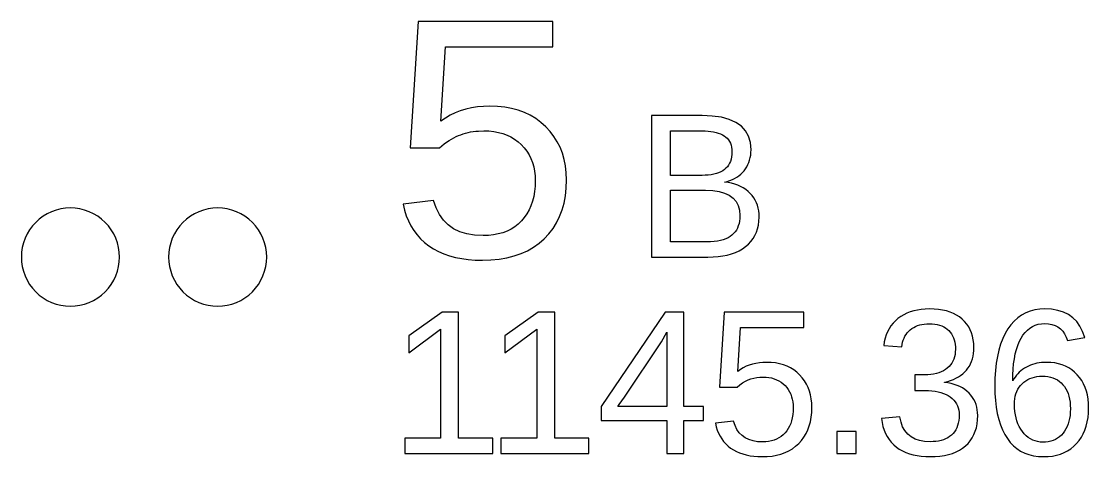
# Model space of a CAD drawing. Header units: metres. Extents: x -61 to 817, y 39 to 684.
# Drawn here: x -13.07 to 8.68, y 548.99 to 557.86 of the extents above; entities that cross this region are included whole.
import ezdxf

# ---------------------------------------------------------------- set-up
doc = ezdxf.new("R2010")
doc.units = ezdxf.units.M

msp = doc.modelspace()

# ---------------------------------------------------------------- linework, layer by layer
for p, q in [((-4.988, 557.856), (-5.149, 555.282)), ((-2.243, 557.856), (-4.988, 557.856)), ((-2.243, 557.335), (-2.243, 557.856)), ((-4.522, 555.822), (-4.429, 557.335)), ((-4.429, 557.335), (-2.243, 557.335)), ((-3.6532, 556.124), (-3.7787, 556.113)), ((-3.523, 556.128), (-3.6532, 556.124)), ((-3.3681, 556.123), (-3.523, 556.128)), ((-3.2203, 556.107), (-3.3681, 556.123)), ((-4.3337, 555.943), (-4.4302, 555.886)), ((-4.2323, 555.992), (-4.3337, 555.943)), ((-4.1261, 556.034), (-4.2323, 555.992)), ((-4.0151, 556.068), (-4.1261, 556.034)), ((-3.8993, 556.094), (-4.0151, 556.068)), ((-3.7787, 556.113), (-3.8993, 556.094)), ((-3.0797, 556.082), (-3.2203, 556.107)), ((-2.9463, 556.046), (-3.0797, 556.082)), ((-2.8199, 555.999), (-2.9463, 556.046)), ((-2.7007, 555.943), (-2.8199, 555.999)), ((-2.5887, 555.876), (-2.7007, 555.943)), ((0.799, 555.936), (-0.233, 555.936)), ((-0.233, 555.936), (-0.233, 553.056)), ((1.0087, 555.927), (0.799, 555.936)), ((1.1937, 555.902), (1.0087, 555.927)), ((-4.4302, 555.886), (-4.522, 555.822)), ((-2.4838, 555.798), (-2.5887, 555.876)), ((-2.386, 555.711), (-2.4838, 555.798)), ((-2.297, 555.615), (-2.386, 555.711)), ((1.354, 555.859), (1.1937, 555.902)), ((1.4897, 555.799), (1.354, 555.859)), ((1.6007, 555.722), (1.4897, 555.799)), ((1.687, 555.628), (1.6007, 555.722)), ((-4.3082, 555.457), (-4.2601, 555.484)), ((-4.2601, 555.484), (-4.212, 555.508)), ((-4.212, 555.508), (-4.164, 555.529)), ((-4.164, 555.529), (-4.116, 555.548)), ((-4.116, 555.548), (-4.0673, 555.565)), ((-4.0673, 555.565), (-4.0178, 555.579)), ((-4.0178, 555.579), (-3.9675, 555.592)), ((-3.9675, 555.592), (-3.9163, 555.603)), ((-3.9163, 555.603), (-3.8643, 555.611)), ((-3.8643, 555.611), (-3.8115, 555.618)), ((-3.8115, 555.618), (-3.7578, 555.623)), ((-3.7578, 555.623), (-3.648, 555.627)), ((-3.648, 555.627), (-3.5433, 555.624)), ((-3.5433, 555.624), (-3.4436, 555.613)), ((-3.4436, 555.613), (-3.3487, 555.596)), ((-3.3487, 555.596), (-3.2588, 555.572)), ((-3.2588, 555.572), (-3.1738, 555.541)), ((-3.1738, 555.541), (-3.0937, 555.503)), ((-3.0937, 555.503), (-3.0186, 555.458)), ((-2.2185, 555.514), (-2.297, 555.615)), ((-2.1504, 555.406), (-2.2185, 555.514)), ((0.155, 554.72), (0.155, 555.625)), ((0.155, 555.625), (0.799, 555.625)), ((0.799, 555.625), (0.8631, 555.624)), ((0.8631, 555.624), (0.9237, 555.62)), ((0.9237, 555.62), (0.9808, 555.614)), ((0.9808, 555.614), (1.0345, 555.605)), ((1.0345, 555.605), (1.0847, 555.594)), ((1.0847, 555.594), (1.1315, 555.581)), ((1.1315, 555.581), (1.1748, 555.564)), ((1.1748, 555.564), (1.2146, 555.546)), ((1.2146, 555.546), (1.251, 555.525)), ((1.251, 555.525), (1.284, 555.501)), ((1.284, 555.501), (1.3131, 555.474)), ((1.3131, 555.474), (1.3382, 555.444)), ((1.7487, 555.516), (1.687, 555.628)), ((1.7857, 555.388), (1.7487, 555.516)), ((-5.149, 555.282), (-4.549, 555.282)), ((-4.549, 555.282), (-4.5008, 555.322)), ((-4.5008, 555.322), (-4.4526, 555.36)), ((-4.4526, 555.36), (-4.4044, 555.395)), ((-4.4044, 555.395), (-4.3563, 555.427)), ((-4.3563, 555.427), (-4.3082, 555.457)), ((-3.0186, 555.458), (-2.9483, 555.406)), ((-2.9483, 555.406), (-2.883, 555.347)), ((-2.883, 555.347), (-2.8234, 555.283)), ((-2.8234, 555.283), (-2.7708, 555.214)), ((-2.0928, 555.291), (-2.1504, 555.406)), ((-2.0457, 555.171), (-2.0928, 555.291)), ((1.3382, 555.444), (1.3596, 555.411)), ((1.3596, 555.411), (1.377, 555.374)), ((1.377, 555.374), (1.3906, 555.334)), ((1.3906, 555.334), (1.4003, 555.291)), ((1.4003, 555.291), (1.4061, 555.245)), ((1.798, 555.242), (1.7857, 555.388)), ((-2.7708, 555.214), (-2.7252, 555.141)), ((-2.7252, 555.141), (-2.6866, 555.064)), ((-2.6866, 555.064), (-2.6551, 554.982)), ((-2.0091, 555.044), (-2.0457, 555.171)), ((-1.9829, 554.911), (-2.0091, 555.044)), ((1.3911, 555.048), (1.378, 555.005)), ((1.4005, 555.094), (1.3911, 555.048)), ((1.4061, 555.143), (1.4005, 555.094)), ((1.4061, 555.245), (1.408, 555.195)), ((1.408, 555.195), (1.4061, 555.143)), ((1.7702, 555.032), (1.7824, 555.082)), ((1.7824, 555.082), (1.7911, 555.133)), ((1.7911, 555.133), (1.7963, 555.187)), ((1.7963, 555.187), (1.798, 555.242)), ((-2.6551, 554.982), (-2.6305, 554.896)), ((-2.6305, 554.896), (-2.613, 554.806)), ((-1.9672, 554.772), (-1.9829, 554.911)), ((1.256, 554.836), (1.2206, 554.812)), ((1.2879, 554.864), (1.256, 554.836)), ((1.3161, 554.894), (1.2879, 554.864)), ((1.3405, 554.928), (1.3161, 554.894)), ((1.3611, 554.965), (1.3405, 554.928)), ((1.378, 555.005), (1.3611, 554.965)), ((1.657, 554.815), (1.6866, 554.854)), ((1.6866, 554.854), (1.7127, 554.896)), ((1.7127, 554.896), (1.7353, 554.939)), ((1.7353, 554.939), (1.7545, 554.985)), ((1.7545, 554.985), (1.7702, 555.032)), ((-2.613, 554.806), (-2.6025, 554.712)), ((-2.6025, 554.712), (-2.599, 554.613)), ((-2.599, 554.613), (-2.6025, 554.5)), ((-1.9676, 554.462), (-1.962, 554.627)), ((-1.962, 554.627), (-1.9672, 554.772)), ((0.799, 554.72), (0.155, 554.72)), ((0.8651, 554.721), (0.799, 554.72)), ((0.9274, 554.726), (0.8651, 554.721)), ((0.9858, 554.733), (0.9274, 554.726)), ((1.0404, 554.743), (0.9858, 554.733)), ((1.0912, 554.756), (1.0404, 554.743)), ((1.1381, 554.772), (1.0912, 554.756)), ((1.1813, 554.79), (1.1381, 554.772)), ((1.2206, 554.812), (1.1813, 554.79)), ((1.3147, 554.598), (1.3675, 554.616)), ((1.3675, 554.616), (1.4175, 554.636)), ((1.4175, 554.636), (1.4646, 554.659)), ((1.4646, 554.659), (1.5088, 554.684)), ((1.5088, 554.684), (1.5501, 554.713)), ((1.5501, 554.713), (1.5886, 554.744)), ((1.5886, 554.744), (1.6242, 554.778)), ((1.6242, 554.778), (1.657, 554.815)), ((-2.6129, 554.392), (-2.6303, 554.29)), ((-2.6025, 554.5), (-2.6129, 554.392)), ((-1.9844, 554.305), (-1.9676, 554.462)), ((0.155, 553.367), (0.155, 554.417)), ((0.155, 554.417), (0.869, 554.417)), ((0.869, 554.417), (1.0164, 554.411)), ((1.0164, 554.411), (1.1464, 554.392)), ((1.1464, 554.392), (1.259, 554.36)), ((1.259, 554.584), (1.3147, 554.598)), ((1.3322, 554.573), (1.259, 554.584)), ((1.4016, 554.558), (1.3322, 554.573)), ((1.4671, 554.54), (1.4016, 554.558)), ((1.5289, 554.518), (1.4671, 554.54)), ((1.5868, 554.492), (1.5289, 554.518)), ((1.6408, 554.463), (1.5868, 554.492)), ((1.691, 554.429), (1.6408, 554.463)), ((1.7374, 554.393), (1.691, 554.429)), ((1.78, 554.352), (1.7374, 554.393)), ((-4.67, 554.205), (-5.29, 554.133)), ((-4.6188, 554.056), (-4.67, 554.205)), ((-2.6547, 554.193), (-2.686, 554.102)), ((-2.6303, 554.29), (-2.6547, 554.193)), ((-2.0124, 554.156), (-1.9844, 554.305)), ((1.259, 554.36), (1.3543, 554.315)), ((1.3543, 554.315), (1.4324, 554.258)), ((1.4324, 554.258), (1.493, 554.188)), ((1.493, 554.188), (1.5364, 554.105)), ((1.8184, 554.309), (1.78, 554.352)), ((1.8523, 554.263), (1.8184, 554.309)), ((1.8817, 554.214), (1.8523, 554.263)), ((1.9065, 554.163), (1.8817, 554.214)), ((-12.4536, 553.98), (-12.5423, 553.938)), ((-12.3612, 554.013), (-12.4536, 553.98)), ((-12.266, 554.037), (-12.3612, 554.013)), ((-12.169, 554.051), (-12.266, 554.037)), ((-12.071, 554.056), (-12.169, 554.051)), ((-11.9729, 554.051), (-12.071, 554.056)), ((-11.8759, 554.037), (-11.9729, 554.051)), ((-11.7807, 554.013), (-11.8759, 554.037)), ((-11.6883, 553.98), (-11.7807, 554.013)), ((-11.5995, 553.938), (-11.6883, 553.98)), ((-9.4536, 553.98), (-9.5424, 553.938)), ((-9.3613, 554.013), (-9.4536, 553.98)), ((-9.266, 554.037), (-9.3613, 554.013)), ((-9.169, 554.051), (-9.266, 554.037)), ((-9.0709, 554.056), (-9.169, 554.051)), ((-8.973, 554.051), (-9.0709, 554.056)), ((-8.8759, 554.037), (-8.973, 554.051)), ((-8.7807, 554.013), (-8.8759, 554.037)), ((-8.6883, 553.98), (-8.7807, 554.013)), ((-8.5996, 553.938), (-8.6883, 553.98)), ((-5.29, 554.133), (-5.2618, 554.013)), ((-5.2618, 554.013), (-5.2261, 553.899)), ((-4.5524, 553.924), (-4.6188, 554.056)), ((-2.7243, 554.016), (-2.7696, 553.936)), ((-2.686, 554.102), (-2.7243, 554.016)), ((-2.1021, 553.881), (-2.0516, 554.015)), ((-2.0516, 554.015), (-2.0124, 554.156)), ((1.5364, 554.105), (1.5624, 554.01)), ((1.5624, 554.01), (1.571, 553.902)), ((1.9269, 554.11), (1.9065, 554.163)), ((1.9427, 554.054), (1.9269, 554.11)), ((1.954, 553.996), (1.9427, 554.054)), ((1.9608, 553.935), (1.954, 553.996)), ((-12.778, 553.763), (-12.844, 553.69)), ((-12.7053, 553.829), (-12.778, 553.763)), ((-12.6265, 553.887), (-12.7053, 553.829)), ((-12.5423, 553.938), (-12.6265, 553.887)), ((-11.5154, 553.887), (-11.5995, 553.938)), ((-11.4366, 553.829), (-11.5154, 553.887)), ((-11.3638, 553.763), (-11.4366, 553.829)), ((-11.2979, 553.69), (-11.3638, 553.763)), ((-9.7781, 553.763), (-9.844, 553.69)), ((-9.7053, 553.829), (-9.7781, 553.763)), ((-9.6265, 553.887), (-9.7053, 553.829)), ((-9.5424, 553.938), (-9.6265, 553.887)), ((-8.5154, 553.887), (-8.5996, 553.938)), ((-8.4366, 553.829), (-8.5154, 553.887)), ((-8.3639, 553.763), (-8.4366, 553.829)), ((-8.2979, 553.69), (-8.3639, 553.763)), ((-5.2261, 553.899), (-5.1829, 553.792)), ((-5.1829, 553.792), (-5.1321, 553.691)), ((-4.4709, 553.809), (-4.5524, 553.924)), ((-4.3741, 553.713), (-4.4709, 553.809)), ((-2.881, 553.792), (-2.9463, 553.729)), ((-2.8218, 553.861), (-2.881, 553.792)), ((-2.7696, 553.936), (-2.8218, 553.861)), ((-2.2366, 553.639), (-2.1637, 553.756)), ((-2.1637, 553.756), (-2.1021, 553.881)), ((1.5531, 553.739), (1.5392, 553.691)), ((1.5631, 553.79), (1.5531, 553.739)), ((1.569, 553.844), (1.5631, 553.79)), ((1.571, 553.902), (1.569, 553.844)), ((1.9494, 553.709), (1.9596, 553.788)), ((1.9596, 553.788), (1.963, 553.872)), ((1.963, 553.872), (1.9608, 553.935)), ((-12.9529, 553.527), (-12.9948, 553.439)), ((-12.9024, 553.612), (-12.9529, 553.527)), ((-12.844, 553.69), (-12.9024, 553.612)), ((-11.2395, 553.612), (-11.2979, 553.69)), ((-11.189, 553.527), (-11.2395, 553.612)), ((-11.1471, 553.439), (-11.189, 553.527)), ((-9.9529, 553.527), (-9.9948, 553.439)), ((-9.9024, 553.612), (-9.9529, 553.527)), ((-9.844, 553.69), (-9.9024, 553.612)), ((-8.2395, 553.612), (-8.2979, 553.69)), ((-8.189, 553.527), (-8.2395, 553.612)), ((-8.1471, 553.439), (-8.189, 553.527)), ((-5.1321, 553.691), (-5.0739, 553.597)), ((-5.0739, 553.597), (-5.0082, 553.509)), ((-4.2621, 553.634), (-4.3741, 553.713)), ((-4.1349, 553.572), (-4.2621, 553.634)), ((-3.9924, 553.528), (-4.1349, 553.572)), ((-3.8348, 553.502), (-3.9924, 553.528)), ((-3.3534, 553.526), (-3.4509, 553.508)), ((-3.2613, 553.552), (-3.3534, 553.526)), ((-3.1745, 553.585), (-3.2613, 553.552)), ((-3.0931, 553.626), (-3.1745, 553.585)), ((-3.017, 553.674), (-3.0931, 553.626)), ((-2.9463, 553.729), (-3.017, 553.674)), ((-2.416, 553.429), (-2.3207, 553.53)), ((-2.3207, 553.53), (-2.2366, 553.639)), ((1.4438, 553.533), (1.41, 553.501)), ((1.4736, 553.567), (1.4438, 553.533)), ((1.4995, 553.606), (1.4736, 553.567)), ((1.5213, 553.647), (1.4995, 553.606)), ((1.5392, 553.691), (1.5213, 553.647)), ((1.8778, 553.496), (1.9085, 553.563)), ((1.9085, 553.563), (1.9324, 553.634)), ((1.9324, 553.634), (1.9494, 553.709)), ((-13.0279, 553.346), (-13.0517, 553.251)), ((-12.9948, 553.439), (-13.0279, 553.346)), ((-11.114, 553.346), (-11.1471, 553.439)), ((-11.0902, 553.251), (-11.114, 553.346)), ((-10.0279, 553.346), (-10.0517, 553.251)), ((-9.9948, 553.439), (-10.0279, 553.346)), ((-8.114, 553.346), (-8.1471, 553.439)), ((-8.0902, 553.251), (-8.114, 553.346)), ((-5.0082, 553.509), (-4.9349, 553.428)), ((-4.9349, 553.428), (-4.8542, 553.353)), ((-4.8542, 553.353), (-4.766, 553.285)), ((-3.662, 553.493), (-3.8348, 553.502)), ((-3.5538, 553.497), (-3.662, 553.493)), ((-3.4509, 553.508), (-3.5538, 553.497)), ((-2.6351, 553.256), (-2.5212, 553.337)), ((-2.5212, 553.337), (-2.416, 553.429)), ((0.899, 553.367), (0.155, 553.367)), ((0.9747, 553.369), (0.899, 553.367)), ((1.0456, 553.374), (0.9747, 553.369)), ((1.1118, 553.382), (1.0456, 553.374)), ((1.1733, 553.393), (1.1118, 553.382)), ((1.2301, 553.408), (1.1733, 553.393)), ((1.2821, 553.427), (1.2301, 553.408)), ((1.3295, 553.448), (1.2821, 553.427)), ((1.3721, 553.473), (1.3295, 553.448)), ((1.41, 553.501), (1.3721, 553.473)), ((1.687, 553.271), (1.745, 553.321)), ((1.745, 553.321), (1.7961, 553.375)), ((1.7961, 553.375), (1.8404, 553.433)), ((1.8404, 553.433), (1.8778, 553.496)), ((-13.0661, 553.154), (-13.071, 553.056)), ((-13.0517, 553.251), (-13.0661, 553.154)), ((-11.0758, 553.154), (-11.0902, 553.251)), ((-11.071, 553.056), (-11.0758, 553.154)), ((-10.0661, 553.154), (-10.071, 553.056)), ((-10.0517, 553.251), (-10.0661, 553.154)), ((-8.0758, 553.154), (-8.0902, 553.251)), ((-8.0709, 553.056), (-8.0758, 553.154)), ((-4.766, 553.285), (-4.6705, 553.223)), ((-4.6705, 553.223), (-4.5687, 553.169)), ((-4.5687, 553.169), (-4.4604, 553.122)), ((-4.4604, 553.122), (-4.3457, 553.082)), ((-4.3457, 553.082), (-4.2246, 553.05)), ((-3.1777, 553.041), (-3.029, 553.078)), ((-3.029, 553.078), (-2.8891, 553.127)), ((-2.8891, 553.127), (-2.7577, 553.186)), ((-2.7577, 553.186), (-2.6351, 553.256)), ((1.127, 553.067), (1.223, 553.08)), ((1.223, 553.08), (1.3137, 553.098)), ((1.3137, 553.098), (1.399, 553.122)), ((1.399, 553.122), (1.479, 553.152)), ((1.479, 553.152), (1.5537, 553.186)), ((1.5537, 553.186), (1.623, 553.226)), ((1.623, 553.226), (1.687, 553.271)), ((-13.071, 553.056), (-13.0661, 552.958)), ((-13.0661, 552.958), (-13.0517, 552.861)), ((-13.0517, 552.861), (-13.0279, 552.766)), ((-11.114, 552.766), (-11.0902, 552.861)), ((-11.0902, 552.861), (-11.0758, 552.958)), ((-11.0758, 552.958), (-11.071, 553.056)), ((-10.071, 553.056), (-10.0661, 552.958)), ((-10.0661, 552.958), (-10.0517, 552.861)), ((-10.0517, 552.861), (-10.0279, 552.766)), ((-8.114, 552.766), (-8.0902, 552.861)), ((-8.0902, 552.861), (-8.0758, 552.958)), ((-8.0758, 552.958), (-8.0709, 553.056)), ((-4.2246, 553.05), (-4.0971, 553.025)), ((-4.0971, 553.025), (-3.9631, 553.006)), ((-3.9631, 553.006), (-3.8228, 552.996)), ((-3.8228, 552.996), (-3.676, 552.992)), ((-3.676, 552.992), (-3.5012, 552.997)), ((-3.5012, 552.997), (-3.3351, 553.014)), ((-3.3351, 553.014), (-3.1777, 553.041)), ((-0.233, 553.056), (0.919, 553.056)), ((0.919, 553.056), (1.0257, 553.059)), ((1.0257, 553.059), (1.127, 553.067)), ((-13.0279, 552.766), (-12.9948, 552.673)), ((-12.9948, 552.673), (-12.9529, 552.585)), ((-11.189, 552.585), (-11.1471, 552.673)), ((-11.1471, 552.673), (-11.114, 552.766)), ((-10.0279, 552.766), (-9.9948, 552.673)), ((-9.9948, 552.673), (-9.9529, 552.585)), ((-8.189, 552.585), (-8.1471, 552.673)), ((-8.1471, 552.673), (-8.114, 552.766)), ((-12.9529, 552.585), (-12.9024, 552.5)), ((-12.9024, 552.5), (-12.844, 552.422)), ((-11.2979, 552.422), (-11.2395, 552.5)), ((-11.2395, 552.5), (-11.189, 552.585)), ((-9.9529, 552.585), (-9.9024, 552.5)), ((-9.9024, 552.5), (-9.844, 552.422)), ((-8.2979, 552.422), (-8.2395, 552.5)), ((-8.2395, 552.5), (-8.189, 552.585)), ((-12.844, 552.422), (-12.778, 552.349)), ((-12.778, 552.349), (-12.7053, 552.283)), ((-12.7053, 552.283), (-12.6265, 552.225)), ((-12.6265, 552.225), (-12.5423, 552.174)), ((-11.5995, 552.174), (-11.5154, 552.225)), ((-11.5154, 552.225), (-11.4366, 552.283)), ((-11.4366, 552.283), (-11.3638, 552.349)), ((-11.3638, 552.349), (-11.2979, 552.422)), ((-9.844, 552.422), (-9.7781, 552.349)), ((-9.7781, 552.349), (-9.7053, 552.283)), ((-9.7053, 552.283), (-9.6265, 552.225)), ((-9.6265, 552.225), (-9.5424, 552.174)), ((-8.5996, 552.174), (-8.5154, 552.225)), ((-8.5154, 552.225), (-8.4366, 552.283)), ((-8.4366, 552.283), (-8.3639, 552.349)), ((-8.3639, 552.349), (-8.2979, 552.422)), ((-12.5423, 552.174), (-12.4536, 552.132)), ((-12.4536, 552.132), (-12.3612, 552.099)), ((-12.3612, 552.099), (-12.266, 552.075)), ((-12.266, 552.075), (-12.169, 552.061)), ((-12.169, 552.061), (-12.071, 552.056)), ((-12.071, 552.056), (-11.9729, 552.061)), ((-11.9729, 552.061), (-11.8759, 552.075)), ((-11.8759, 552.075), (-11.7807, 552.099)), ((-11.7807, 552.099), (-11.6883, 552.132)), ((-11.6883, 552.132), (-11.5995, 552.174)), ((-9.5424, 552.174), (-9.4536, 552.132)), ((-9.4536, 552.132), (-9.3613, 552.099)), ((-9.3613, 552.099), (-9.266, 552.075)), ((-9.266, 552.075), (-9.169, 552.061)), ((-9.169, 552.061), (-9.071, 552.056)), ((-9.071, 552.056), (-8.973, 552.061)), ((-8.973, 552.061), (-8.8759, 552.075)), ((-8.8759, 552.075), (-8.7807, 552.099)), ((-8.7807, 552.099), (-8.6883, 552.132)), ((-8.6883, 552.132), (-8.5996, 552.174)), ((5.2676, 551.99), (5.1891, 551.978)), ((5.3496, 551.998), (5.2676, 551.99)), ((5.4352, 552), (5.3496, 551.998)), ((5.5282, 551.997), (5.4352, 552)), ((5.6164, 551.99), (5.5282, 551.997)), ((5.6999, 551.977), (5.6164, 551.99)), ((7.6799, 551.995), (7.5793, 551.98)), ((7.786, 552), (7.6799, 551.995)), ((7.9234, 551.993), (7.786, 552)), ((8.0491, 551.971), (7.9234, 551.993)), ((-4.498, 551.936), (-5.175, 551.449)), ((-4.161, 551.936), (-4.498, 551.936)), ((-4.161, 549.367), (-4.161, 551.936)), ((-2.539, 551.936), (-3.216, 551.449)), ((-2.202, 551.936), (-2.539, 551.936)), ((-2.202, 549.367), (-2.202, 551.936)), ((0.0478, 551.936), (-1.2572, 550.012)), ((0.4298, 551.936), (0.0478, 551.936)), ((0.4298, 550.016), (0.4298, 551.936)), ((1.2515, 551.936), (1.1565, 550.407)), ((2.8715, 551.936), (1.2515, 551.936)), ((2.8715, 551.625), (2.8715, 551.936)), ((4.7922, 551.803), (4.7392, 551.757)), ((4.8495, 551.844), (4.7922, 551.803)), ((4.9104, 551.881), (4.8495, 551.844)), ((4.9748, 551.912), (4.9104, 551.881)), ((5.0427, 551.939), (4.9748, 551.912)), ((5.1141, 551.961), (5.0427, 551.939)), ((5.1891, 551.978), (5.1141, 551.961)), ((5.7786, 551.959), (5.6999, 551.977)), ((5.8526, 551.936), (5.7786, 551.959)), ((5.9219, 551.908), (5.8526, 551.936)), ((5.9864, 551.874), (5.9219, 551.908)), ((6.0462, 551.836), (5.9864, 551.874)), ((6.1012, 551.792), (6.0462, 551.836)), ((6.1512, 551.744), (6.1012, 551.792)), ((7.2326, 551.819), (7.1599, 551.754)), ((7.311, 551.874), (7.2326, 551.819)), ((7.3949, 551.92), (7.311, 551.874)), ((7.4843, 551.955), (7.3949, 551.92)), ((7.5793, 551.98), (7.4843, 551.955)), ((8.163, 551.935), (8.0491, 551.971)), ((8.2651, 551.885), (8.163, 551.935)), ((8.3554, 551.82), (8.2651, 551.885)), ((8.434, 551.741), (8.3554, 551.82)), ((-5.175, 551.104), (-4.529, 551.587)), ((-4.529, 551.587), (-4.529, 549.367)), ((-3.216, 551.104), (-2.57, 551.587)), ((-2.57, 551.587), (-2.57, 549.367)), ((1.5305, 550.729), (1.5845, 551.625)), ((1.5845, 551.625), (2.8715, 551.625)), ((4.6115, 551.597), (4.5793, 551.536)), ((4.6489, 551.654), (4.6115, 551.597)), ((4.6915, 551.708), (4.6489, 551.654)), ((4.7392, 551.757), (4.6915, 551.708)), ((5.0108, 551.546), (5.0422, 551.575)), ((5.0422, 551.575), (5.0765, 551.601)), ((5.0765, 551.601), (5.1129, 551.624)), ((5.1129, 551.624), (5.1517, 551.644)), ((5.1517, 551.644), (5.1926, 551.661)), ((5.1926, 551.661), (5.2359, 551.674)), ((5.2359, 551.674), (5.2813, 551.685)), ((5.2813, 551.685), (5.329, 551.693)), ((5.329, 551.693), (5.379, 551.697)), ((5.379, 551.697), (5.4312, 551.699)), ((5.4312, 551.699), (5.4883, 551.697)), ((5.4883, 551.697), (5.5421, 551.692)), ((5.5421, 551.692), (5.5928, 551.683)), ((5.5928, 551.683), (5.6402, 551.671)), ((5.6402, 551.671), (5.6844, 551.655)), ((5.6844, 551.655), (5.7254, 551.636)), ((5.7254, 551.636), (5.7632, 551.614)), ((5.7632, 551.614), (5.7978, 551.588)), ((5.7978, 551.588), (5.8292, 551.558)), ((5.8292, 551.558), (5.8573, 551.526)), ((6.1952, 551.692), (6.1512, 551.744)), ((6.2334, 551.636), (6.1952, 551.692)), ((6.2657, 551.576), (6.2334, 551.636)), ((6.2922, 551.511), (6.2657, 551.576)), ((7.031, 551.593), (6.9754, 551.498)), ((7.0926, 551.678), (7.031, 551.593)), ((7.1599, 551.754), (7.0926, 551.678)), ((7.3828, 551.521), (7.4294, 551.57)), ((7.4294, 551.57), (7.4794, 551.61)), ((7.4794, 551.61), (7.5329, 551.644)), ((7.5329, 551.644), (7.5898, 551.67)), ((7.5898, 551.67), (7.6501, 551.688)), ((7.6501, 551.688), (7.7138, 551.699)), ((7.7138, 551.699), (7.781, 551.703)), ((7.781, 551.703), (7.8581, 551.699)), ((7.8581, 551.699), (7.9289, 551.686)), ((7.9289, 551.686), (7.9934, 551.664)), ((7.9934, 551.664), (8.0517, 551.634)), ((8.0517, 551.634), (8.1037, 551.595)), ((8.1037, 551.595), (8.1494, 551.548)), ((8.5008, 551.647), (8.434, 551.741)), ((8.5558, 551.539), (8.5008, 551.647)), ((-5.175, 551.449), (-5.175, 551.104)), ((-3.216, 551.449), (-3.216, 551.104)), ((-0.023, 551.329), (0.0838, 551.524)), ((0.0838, 551.524), (0.0838, 550.016)), ((4.5304, 551.403), (4.5137, 551.33)), ((4.5522, 551.471), (4.5304, 551.403)), ((4.5793, 551.536), (4.5522, 551.471)), ((4.887, 551.321), (4.9, 551.365)), ((4.9, 551.365), (4.916, 551.406)), ((4.916, 551.406), (4.9352, 551.445)), ((4.9352, 551.445), (4.9573, 551.481)), ((4.9573, 551.481), (4.9826, 551.515)), ((4.9826, 551.515), (5.0108, 551.546)), ((5.8573, 551.526), (5.8822, 551.491)), ((5.8822, 551.491), (5.9037, 551.453)), ((5.9037, 551.453), (5.9219, 551.413)), ((5.9219, 551.413), (5.9367, 551.371)), ((5.9367, 551.371), (5.9483, 551.326)), ((6.3128, 551.443), (6.2922, 551.511)), ((6.3274, 551.371), (6.3128, 551.443)), ((6.3363, 551.294), (6.3274, 551.371)), ((6.9263, 551.395), (6.8838, 551.283)), ((6.9754, 551.498), (6.9263, 551.395)), ((7.2643, 551.333), (7.3, 551.403)), ((7.3, 551.403), (7.3397, 551.466)), ((7.3397, 551.466), (7.3828, 551.521)), ((8.1494, 551.548), (8.1889, 551.492)), ((8.1889, 551.492), (8.2221, 551.427)), ((8.2221, 551.427), (8.249, 551.354)), ((8.249, 551.354), (8.599, 551.417)), ((8.599, 551.417), (8.5558, 551.539)), ((-0.7782, 550.206), (-0.023, 551.329)), ((4.5137, 551.33), (4.5022, 551.254)), ((4.5022, 551.254), (4.8702, 551.226)), ((4.8702, 551.226), (4.8771, 551.275)), ((4.8771, 551.275), (4.887, 551.321)), ((5.9483, 551.326), (5.9566, 551.278)), ((5.9612, 551.123), (5.9551, 551.073)), ((5.9566, 551.278), (5.9616, 551.229)), ((5.9632, 551.176), (5.9612, 551.123)), ((5.9616, 551.229), (5.9632, 551.176)), ((6.3316, 551.093), (6.3373, 551.152)), ((6.3392, 551.214), (6.3363, 551.294)), ((6.3373, 551.152), (6.3392, 551.214)), ((6.8478, 551.162), (6.8183, 551.033)), ((6.8838, 551.283), (6.8478, 551.162)), ((7.1825, 551.083), (7.2055, 551.173)), ((7.2055, 551.173), (7.2328, 551.256)), ((7.2328, 551.256), (7.2643, 551.333)), ((1.9678, 550.903), (1.8968, 550.892)), ((2.0417, 550.91), (1.9678, 550.903)), ((2.1185, 550.912), (2.0417, 550.91)), ((2.2098, 550.909), (2.1185, 550.912)), ((2.2968, 550.899), (2.2098, 550.909)), ((5.9123, 550.938), (5.8899, 550.898)), ((5.9306, 550.98), (5.9123, 550.938)), ((5.9449, 551.025), (5.9306, 550.98)), ((5.9551, 551.073), (5.9449, 551.025)), ((6.2712, 550.882), (6.292, 550.93)), ((6.292, 550.93), (6.309, 550.982)), ((6.309, 550.982), (6.3222, 551.036)), ((6.3222, 551.036), (6.3316, 551.093)), ((6.8183, 551.033), (6.7954, 550.895)), ((7.1489, 550.884), (7.1636, 550.987)), ((7.1636, 550.987), (7.1825, 551.083)), ((7.7204, 550.907), (7.6721, 550.901)), ((7.7701, 550.911), (7.7204, 550.907)), ((7.821, 550.912), (7.7701, 550.911)), ((7.9065, 550.909), (7.821, 550.912)), ((7.988, 550.9), (7.9065, 550.909)), ((1.5844, 550.767), (1.5305, 550.729)), ((1.6412, 550.801), (1.5844, 550.767)), ((1.7008, 550.831), (1.6412, 550.801)), ((1.7632, 550.855), (1.7008, 550.831)), ((1.8286, 550.876), (1.7632, 550.855)), ((1.8968, 550.892), (1.8286, 550.876)), ((2.3795, 550.884), (2.2968, 550.899)), ((2.4581, 550.862), (2.3795, 550.884)), ((2.5324, 550.833), (2.4581, 550.862)), ((2.6025, 550.799), (2.5324, 550.833)), ((2.6684, 550.758), (2.6025, 550.799)), ((2.7301, 550.71), (2.6684, 550.758)), ((2.7875, 550.657), (2.7301, 550.71)), ((5.6258, 550.699), (5.5743, 550.683)), ((5.6739, 550.717), (5.6258, 550.699)), ((5.7187, 550.739), (5.6739, 550.717)), ((5.7601, 550.765), (5.7187, 550.739)), ((5.7982, 550.794), (5.7601, 550.765)), ((5.8328, 550.826), (5.7982, 550.794)), ((5.8634, 550.861), (5.8328, 550.826)), ((5.8899, 550.898), (5.8634, 550.861)), ((6.1114, 550.678), (6.1505, 550.713)), ((6.1505, 550.713), (6.1862, 550.751)), ((6.1862, 550.751), (6.2183, 550.792)), ((6.2183, 550.792), (6.2467, 550.835)), ((6.2467, 550.835), (6.2712, 550.882)), ((6.7791, 550.748), (6.7692, 550.592)), ((6.7954, 550.895), (6.7791, 550.748)), ((7.1321, 550.658), (7.1384, 550.774)), ((7.1384, 550.774), (7.1489, 550.884)), ((7.265, 550.712), (7.234, 550.681)), ((7.298, 550.741), (7.265, 550.712)), ((7.333, 550.768), (7.298, 550.741)), ((7.37, 550.793), (7.333, 550.768)), ((7.409, 550.815), (7.37, 550.793)), ((7.4496, 550.835), (7.409, 550.815)), ((7.4916, 550.853), (7.4496, 550.835)), ((7.5348, 550.869), (7.4916, 550.853)), ((7.5793, 550.882), (7.5348, 550.869)), ((7.625, 550.893), (7.5793, 550.882)), ((7.6721, 550.901), (7.625, 550.893)), ((8.0655, 550.884), (7.988, 550.9)), ((8.139, 550.862), (8.0655, 550.884)), ((8.2084, 550.834), (8.139, 550.862)), ((8.2739, 550.8), (8.2084, 550.834)), ((8.3353, 550.76), (8.2739, 550.8)), ((8.3926, 550.713), (8.3353, 550.76)), ((8.446, 550.66), (8.3926, 550.713)), ((1.571, 550.454), (1.6274, 550.494)), ((1.6274, 550.494), (1.6839, 550.527)), ((1.6839, 550.527), (1.7403, 550.555)), ((1.7403, 550.555), (1.797, 550.576)), ((1.797, 550.576), (1.8554, 550.592)), ((1.8554, 550.592), (1.9158, 550.604)), ((1.9158, 550.604), (1.9782, 550.611)), ((1.9782, 550.611), (2.0425, 550.613)), ((2.0425, 550.613), (2.1038, 550.611)), ((2.1038, 550.611), (2.1621, 550.604)), ((2.1621, 550.604), (2.2176, 550.594)), ((2.2176, 550.594), (2.2703, 550.579)), ((2.2703, 550.579), (2.3201, 550.559)), ((2.3201, 550.559), (2.367, 550.536)), ((2.367, 550.536), (2.411, 550.508)), ((2.411, 550.508), (2.4522, 550.475)), ((2.4522, 550.475), (2.4905, 550.439)), ((2.84, 550.598), (2.7875, 550.657)), ((2.8863, 550.536), (2.84, 550.598)), ((2.9264, 550.47), (2.8863, 550.536)), ((2.9604, 550.4), (2.9264, 550.47)), ((5.3352, 550.656), (5.1372, 550.656)), ((5.1372, 550.656), (5.1372, 550.339)), ((5.4, 550.658), (5.3352, 550.656)), ((5.4614, 550.663), (5.4, 550.658)), ((5.5195, 550.671), (5.4614, 550.663)), ((5.5743, 550.683), (5.5195, 550.671)), ((5.7422, 550.51), (5.8052, 550.525)), ((5.7422, 550.502), (5.7422, 550.51)), ((5.8116, 550.492), (5.7422, 550.502)), ((5.8052, 550.525), (5.8647, 550.544)), ((5.8774, 550.479), (5.8116, 550.492)), ((5.8647, 550.544), (5.9209, 550.565)), ((5.9398, 550.462), (5.8774, 550.479)), ((5.9209, 550.565), (5.9736, 550.589)), ((5.9736, 550.589), (6.0229, 550.615)), ((6.0229, 550.615), (6.0689, 550.645)), ((6.0689, 550.645), (6.1114, 550.678)), ((6.7692, 550.592), (6.766, 550.428)), ((7.13, 550.535), (7.1321, 550.658)), ((7.153, 550.575), (7.13, 550.535)), ((7.178, 550.612), (7.153, 550.575)), ((7.205, 550.648), (7.178, 550.612)), ((7.234, 550.681), (7.205, 550.648)), ((7.2892, 550.442), (7.322, 550.477)), ((7.322, 550.477), (7.3581, 550.509)), ((7.3581, 550.509), (7.3966, 550.537)), ((7.3966, 550.537), (7.4374, 550.562)), ((7.4374, 550.562), (7.4807, 550.583)), ((7.4807, 550.583), (7.5264, 550.6)), ((7.5264, 550.6), (7.5744, 550.613)), ((7.5744, 550.613), (7.6249, 550.622)), ((7.6249, 550.622), (7.6777, 550.628)), ((7.6777, 550.628), (7.733, 550.63)), ((7.733, 550.63), (7.7915, 550.628)), ((7.7915, 550.628), (7.8471, 550.621)), ((7.8471, 550.621), (7.8998, 550.611)), ((7.8998, 550.611), (7.9495, 550.596)), ((7.9495, 550.596), (7.9962, 550.577)), ((7.9962, 550.577), (8.0401, 550.553)), ((8.0401, 550.553), (8.081, 550.525)), ((8.081, 550.525), (8.119, 550.493)), ((8.119, 550.493), (8.154, 550.457)), ((8.4947, 550.602), (8.446, 550.66)), ((8.5376, 550.54), (8.4947, 550.602)), ((8.5749, 550.473), (8.5376, 550.54)), ((8.6064, 550.402), (8.5749, 550.473)), ((1.1565, 550.407), (1.5145, 550.407)), ((1.5145, 550.407), (1.571, 550.454)), ((2.4905, 550.439), (2.5256, 550.399)), ((2.5256, 550.399), (2.5565, 550.357)), ((2.5565, 550.357), (2.5833, 550.312)), ((2.5833, 550.312), (2.606, 550.264)), ((2.606, 550.264), (2.6246, 550.213)), ((2.9882, 550.326), (2.9604, 550.4)), ((3.0098, 550.249), (2.9882, 550.326)), ((5.1372, 550.339), (5.3432, 550.339)), ((5.3432, 550.339), (5.4162, 550.337)), ((5.4162, 550.337), (5.4852, 550.332)), ((5.4852, 550.332), (5.5503, 550.324)), ((5.5503, 550.324), (5.6116, 550.313)), ((5.6116, 550.313), (5.6689, 550.298)), ((5.6689, 550.298), (5.7223, 550.28)), ((5.7223, 550.28), (5.7718, 550.259)), ((5.7718, 550.259), (5.8175, 550.235)), ((5.9986, 550.442), (5.9398, 550.462)), ((6.0539, 550.418), (5.9986, 550.442)), ((6.1058, 550.39), (6.0539, 550.418)), ((6.1541, 550.359), (6.1058, 550.39)), ((6.1989, 550.324), (6.1541, 550.359)), ((6.2402, 550.285), (6.1989, 550.324)), ((6.2776, 550.243), (6.2402, 550.285)), ((6.766, 550.428), (6.7691, 550.276)), ((6.7691, 550.276), (6.7786, 550.133)), ((7.1833, 550.223), (7.1968, 550.272)), ((7.1968, 550.272), (7.2141, 550.319)), ((7.2141, 550.319), (7.2353, 550.363)), ((7.2353, 550.363), (7.2603, 550.404)), ((7.2603, 550.404), (7.2892, 550.442)), ((8.154, 550.457), (8.1859, 550.417)), ((8.1859, 550.417), (8.214, 550.373)), ((8.214, 550.373), (8.2384, 550.326)), ((8.2384, 550.326), (8.2591, 550.275)), ((8.2591, 550.275), (8.276, 550.221)), ((8.6322, 550.327), (8.6064, 550.402)), ((8.6522, 550.248), (8.6322, 550.327)), ((-0.9192, 550.016), (-0.8872, 550.056)), ((-0.8872, 550.056), (-0.7782, 550.206)), ((2.6246, 550.213), (2.639, 550.16)), ((2.639, 550.16), (2.6493, 550.105)), ((2.6493, 550.105), (2.6555, 550.046)), ((2.6555, 550.046), (2.6576, 549.985)), ((3.0252, 550.167), (3.0098, 550.249)), ((3.0345, 550.082), (3.0252, 550.167)), ((3.0375, 549.993), (3.0345, 550.082)), ((5.8175, 550.235), (5.8592, 550.207)), ((5.8592, 550.207), (5.8968, 550.176)), ((5.8968, 550.176), (5.9299, 550.143)), ((5.9299, 550.143), (5.9586, 550.108)), ((5.9586, 550.108), (5.983, 550.069)), ((5.983, 550.069), (6.0028, 550.029)), ((6.3105, 550.199), (6.2776, 550.243)), ((6.3391, 550.153), (6.3105, 550.199)), ((6.3633, 550.105), (6.3391, 550.153)), ((6.3831, 550.054), (6.3633, 550.105)), ((6.3984, 550.001), (6.3831, 550.054)), ((6.7786, 550.133), (6.7943, 549.997)), ((7.166, 550.057), (7.1679, 550.115)), ((7.168, 549.983), (7.166, 550.057)), ((7.1679, 550.115), (7.1737, 550.17)), ((7.1737, 550.17), (7.1833, 550.223)), ((8.276, 550.221), (8.2891, 550.163)), ((8.2891, 550.163), (8.2985, 550.102)), ((8.2985, 550.102), (8.3041, 550.037)), ((8.3041, 550.037), (8.306, 549.968)), ((8.6665, 550.164), (8.6522, 550.248)), ((8.6751, 550.076), (8.6665, 550.164)), ((8.678, 549.984), (8.6751, 550.076)), ((-1.2572, 550.012), (-1.2572, 549.728)), ((0.0838, 550.016), (-0.9192, 550.016)), ((0.8318, 550.016), (0.4298, 550.016)), ((0.8318, 549.728), (0.8318, 550.016)), ((2.6493, 549.848), (2.6391, 549.784)), ((2.6555, 549.915), (2.6493, 549.848)), ((2.6576, 549.985), (2.6555, 549.915)), ((3.0243, 549.796), (3.0342, 549.892)), ((3.0342, 549.892), (3.0375, 549.993)), ((6.0028, 550.029), (6.0183, 549.985)), ((6.0183, 549.985), (6.0294, 549.939)), ((6.0294, 549.939), (6.036, 549.891)), ((6.036, 549.891), (6.0382, 549.84)), ((6.0382, 549.84), (6.0363, 549.781)), ((6.4094, 549.946), (6.3984, 550.001)), ((6.416, 549.888), (6.4094, 549.946)), ((6.4151, 549.742), (6.4182, 549.828)), ((6.4182, 549.828), (6.416, 549.888)), ((6.7943, 549.997), (6.8163, 549.87)), ((6.8163, 549.87), (6.8447, 549.751)), ((7.174, 549.913), (7.168, 549.983)), ((7.184, 549.845), (7.174, 549.913)), ((7.198, 549.781), (7.184, 549.845)), ((8.2986, 549.833), (8.2893, 549.771)), ((8.3041, 549.899), (8.2986, 549.833)), ((8.306, 549.968), (8.3041, 549.899)), ((8.6659, 549.789), (8.675, 549.884)), ((8.675, 549.884), (8.678, 549.984)), ((-1.2572, 549.728), (0.0838, 549.728)), ((0.0838, 549.728), (0.0838, 549.056)), ((0.4298, 549.728), (0.8318, 549.728)), ((0.4298, 549.056), (0.4298, 549.728)), ((1.4425, 549.716), (1.0735, 549.673)), ((1.0735, 549.673), (1.0902, 549.601)), ((1.0902, 549.601), (1.1113, 549.534)), ((1.4726, 549.627), (1.4425, 549.716)), ((1.5115, 549.548), (1.4726, 549.627)), ((2.5838, 549.615), (2.5571, 549.565)), ((2.6063, 549.668), (2.5838, 549.615)), ((2.6248, 549.724), (2.6063, 549.668)), ((2.6391, 549.784), (2.6248, 549.724)), ((2.9548, 549.536), (2.9846, 549.618)), ((2.9846, 549.618), (3.0078, 549.704)), ((3.0078, 549.704), (3.0243, 549.796)), ((4.8322, 549.803), (4.4542, 549.768)), ((4.4542, 549.768), (4.4677, 549.685)), ((4.4677, 549.685), (4.4863, 549.607)), ((4.4863, 549.607), (4.51, 549.533)), ((4.8543, 549.696), (4.8322, 549.803)), ((4.888, 549.602), (4.8543, 549.696)), ((4.9334, 549.521), (4.888, 549.602)), ((6.0072, 549.626), (5.9898, 549.58)), ((6.0208, 549.674), (6.0072, 549.626)), ((6.0305, 549.726), (6.0208, 549.674)), ((6.0363, 549.781), (6.0305, 549.726)), ((6.3903, 549.582), (6.4058, 549.66)), ((6.4058, 549.66), (6.4151, 549.742)), ((6.8447, 549.751), (6.8793, 549.641)), ((6.8793, 549.641), (6.9202, 549.539)), ((7.216, 549.719), (7.198, 549.781)), ((7.238, 549.661), (7.216, 549.719)), ((7.264, 549.605), (7.238, 549.661)), ((7.294, 549.552), (7.264, 549.605)), ((8.2393, 549.604), (8.2152, 549.556)), ((8.2597, 549.657), (8.2393, 549.604)), ((8.2764, 549.712), (8.2597, 549.657)), ((8.2893, 549.771), (8.2764, 549.712)), ((8.6024, 549.533), (8.6296, 549.613)), ((8.6296, 549.613), (8.6508, 549.699)), ((8.6508, 549.699), (8.6659, 549.789)), ((1.1113, 549.534), (1.1368, 549.47)), ((1.1368, 549.47), (1.1667, 549.41)), ((1.1667, 549.41), (1.201, 549.353)), ((1.5593, 549.48), (1.5115, 549.548)), ((1.6161, 549.422), (1.5593, 549.48)), ((1.6817, 549.375), (1.6161, 549.422)), ((2.4119, 549.403), (2.3673, 549.373)), ((2.4533, 549.437), (2.4119, 549.403)), ((2.4916, 549.476), (2.4533, 549.437)), ((2.5264, 549.519), (2.4916, 549.476)), ((2.5571, 549.565), (2.5264, 549.519)), ((2.8258, 549.321), (2.8754, 549.388)), ((2.8754, 549.388), (2.9184, 549.46)), ((2.9184, 549.46), (2.9548, 549.536)), ((3.9423, 549.504), (3.5463, 549.504)), ((3.5463, 549.504), (3.5463, 549.056)), ((3.9423, 549.056), (3.9423, 549.504)), ((4.51, 549.533), (4.5389, 549.464)), ((4.5389, 549.464), (4.5729, 549.399)), ((4.5729, 549.399), (4.612, 549.34)), ((4.9905, 549.452), (4.9334, 549.521)), ((5.0593, 549.395), (4.9905, 549.452)), ((5.1398, 549.351), (5.0593, 549.395)), ((5.8451, 549.403), (5.806, 549.378)), ((5.8812, 549.432), (5.8451, 549.403)), ((5.9142, 549.464), (5.8812, 549.432)), ((5.9432, 549.499), (5.9142, 549.464)), ((5.9684, 549.538), (5.9432, 549.499)), ((5.9898, 549.58), (5.9684, 549.538)), ((6.3067, 549.376), (6.3407, 549.44)), ((6.3407, 549.44), (6.3686, 549.509)), ((6.3686, 549.509), (6.3903, 549.582)), ((6.9202, 549.539), (6.9675, 549.445)), ((6.9675, 549.445), (7.021, 549.359)), ((7.328, 549.503), (7.294, 549.552)), ((7.3653, 549.458), (7.328, 549.503)), ((7.4049, 549.418), (7.3653, 549.458)), ((7.4468, 549.383), (7.4049, 549.418)), ((7.4908, 549.354), (7.4468, 549.383)), ((8.0842, 549.396), (8.0441, 549.367)), ((8.1215, 549.43), (8.0842, 549.396)), ((8.156, 549.468), (8.1215, 549.43)), ((8.1875, 549.51), (8.156, 549.468)), ((8.2152, 549.556), (8.1875, 549.51)), ((8.4844, 549.319), (8.5298, 549.386)), ((8.5298, 549.386), (8.5691, 549.457)), ((8.5691, 549.457), (8.6024, 549.533)), ((-4.529, 549.367), (-5.258, 549.367)), ((-5.258, 549.367), (-5.258, 549.056)), ((-3.465, 549.367), (-4.161, 549.367)), ((-3.465, 549.056), (-3.465, 549.367)), ((-2.57, 549.367), (-3.299, 549.367)), ((-3.299, 549.367), (-3.299, 549.056)), ((-1.506, 549.367), (-2.202, 549.367)), ((-1.506, 549.056), (-1.506, 549.367)), ((1.201, 549.353), (1.2398, 549.301)), ((1.2398, 549.301), (1.2829, 549.252)), ((1.2829, 549.252), (1.3305, 549.208)), ((1.3305, 549.208), (1.3825, 549.167)), ((1.3825, 549.167), (1.4389, 549.13)), ((1.7563, 549.338), (1.6817, 549.375)), ((1.8398, 549.312), (1.7563, 549.338)), ((1.9322, 549.296), (1.8398, 549.312)), ((2.0335, 549.291), (1.9322, 549.296)), ((2.0971, 549.293), (2.0335, 549.291)), ((2.1574, 549.3), (2.0971, 549.293)), ((2.2146, 549.312), (2.1574, 549.3)), ((2.2687, 549.328), (2.2146, 549.312)), ((2.3196, 549.348), (2.2687, 549.328)), ((2.3673, 549.373), (2.3196, 549.348)), ((2.6402, 549.153), (2.7074, 549.203)), ((2.7074, 549.203), (2.7696, 549.259)), ((2.7696, 549.259), (2.8258, 549.321)), ((4.612, 549.34), (4.6563, 549.284)), ((4.6563, 549.284), (4.7057, 549.234)), ((4.7057, 549.234), (4.7602, 549.188)), ((4.7602, 549.188), (4.8197, 549.147)), ((5.2319, 549.32), (5.1398, 549.351)), ((5.3357, 549.301), (5.2319, 549.32)), ((5.4512, 549.295), (5.3357, 549.301)), ((5.5107, 549.297), (5.4512, 549.295)), ((5.5672, 549.302), (5.5107, 549.297)), ((5.6208, 549.31), (5.5672, 549.302)), ((5.6715, 549.322), (5.6208, 549.31)), ((5.7192, 549.337), (5.6715, 549.322)), ((5.7641, 549.356), (5.7192, 549.337)), ((5.806, 549.378), (5.7641, 549.356)), ((6.0451, 549.124), (6.1088, 549.164)), ((6.1088, 549.164), (6.1672, 549.21)), ((6.1672, 549.21), (6.2199, 549.261)), ((6.2199, 549.261), (6.2664, 549.316)), ((6.2664, 549.316), (6.3067, 549.376)), ((7.021, 549.359), (7.0804, 549.282)), ((7.0804, 549.282), (7.1455, 549.214)), ((7.1455, 549.214), (7.2161, 549.155)), ((7.5372, 549.33), (7.4908, 549.354)), ((7.5857, 549.311), (7.5372, 549.33)), ((7.6366, 549.298), (7.5857, 549.311)), ((7.6897, 549.29), (7.6366, 549.298)), ((7.745, 549.287), (7.6897, 549.29)), ((7.8018, 549.289), (7.745, 549.287)), ((7.8558, 549.296), (7.8018, 549.289)), ((7.9071, 549.307), (7.8558, 549.296)), ((7.9555, 549.323), (7.9071, 549.307)), ((8.0012, 549.343), (7.9555, 549.323)), ((8.0441, 549.367), (8.0012, 549.343)), ((8.3149, 549.153), (8.3762, 549.202)), ((8.3762, 549.202), (8.433, 549.258)), ((8.433, 549.258), (8.4844, 549.319)), ((-5.258, 549.056), (-3.465, 549.056)), ((-3.299, 549.056), (-1.506, 549.056)), ((0.0838, 549.056), (0.4298, 549.056)), ((1.4389, 549.13), (1.499, 549.098)), ((1.499, 549.098), (1.563, 549.07)), ((1.563, 549.07), (1.6307, 549.046)), ((1.6307, 549.046), (1.7023, 549.027)), ((1.7023, 549.027), (1.7776, 549.011)), ((1.7776, 549.011), (1.8568, 549.001)), ((1.8568, 549.001), (1.9398, 548.994)), ((1.9398, 548.994), (2.0265, 548.992)), ((2.0265, 548.992), (2.1295, 548.995)), ((2.1295, 548.995), (2.2274, 549.005)), ((2.2274, 549.005), (2.3202, 549.022)), ((2.3202, 549.022), (2.4079, 549.045)), ((2.4079, 549.045), (2.4904, 549.074)), ((2.4904, 549.074), (2.5679, 549.111)), ((2.5679, 549.111), (2.6402, 549.153)), ((3.5463, 549.056), (3.9423, 549.056)), ((4.8197, 549.147), (4.8835, 549.111)), ((4.8835, 549.111), (4.9517, 549.079)), ((4.9517, 549.079), (5.0241, 549.052)), ((5.0241, 549.052), (5.1009, 549.031)), ((5.1009, 549.031), (5.182, 549.014)), ((5.182, 549.014), (5.2674, 549.002)), ((5.2674, 549.002), (5.3571, 548.994)), ((5.3571, 548.994), (5.4512, 548.992)), ((5.4512, 548.992), (5.5519, 548.995)), ((5.5519, 548.995), (5.6473, 549.003)), ((5.6473, 549.003), (5.7374, 549.016)), ((5.7374, 549.016), (5.8223, 549.035)), ((5.8223, 549.035), (5.9018, 549.059)), ((5.9018, 549.059), (5.9761, 549.089)), ((5.9761, 549.089), (6.0451, 549.124)), ((7.2161, 549.155), (7.2923, 549.105)), ((7.2923, 549.105), (7.3741, 549.064)), ((7.3741, 549.064), (7.4614, 549.033)), ((7.4614, 549.033), (7.5544, 549.01)), ((7.5544, 549.01), (7.6529, 548.997)), ((7.6529, 548.997), (7.757, 548.992)), ((7.757, 548.992), (7.8505, 548.995)), ((7.8505, 548.995), (7.9394, 549.005)), ((7.9394, 549.005), (8.0236, 549.022)), ((8.0236, 549.022), (8.1034, 549.045)), ((8.1034, 549.045), (8.1784, 549.074)), ((8.1784, 549.074), (8.249, 549.11)), ((8.249, 549.11), (8.3149, 549.153))]:
    msp.add_line(p, q)

doc.saveas('drawing.dxf')
